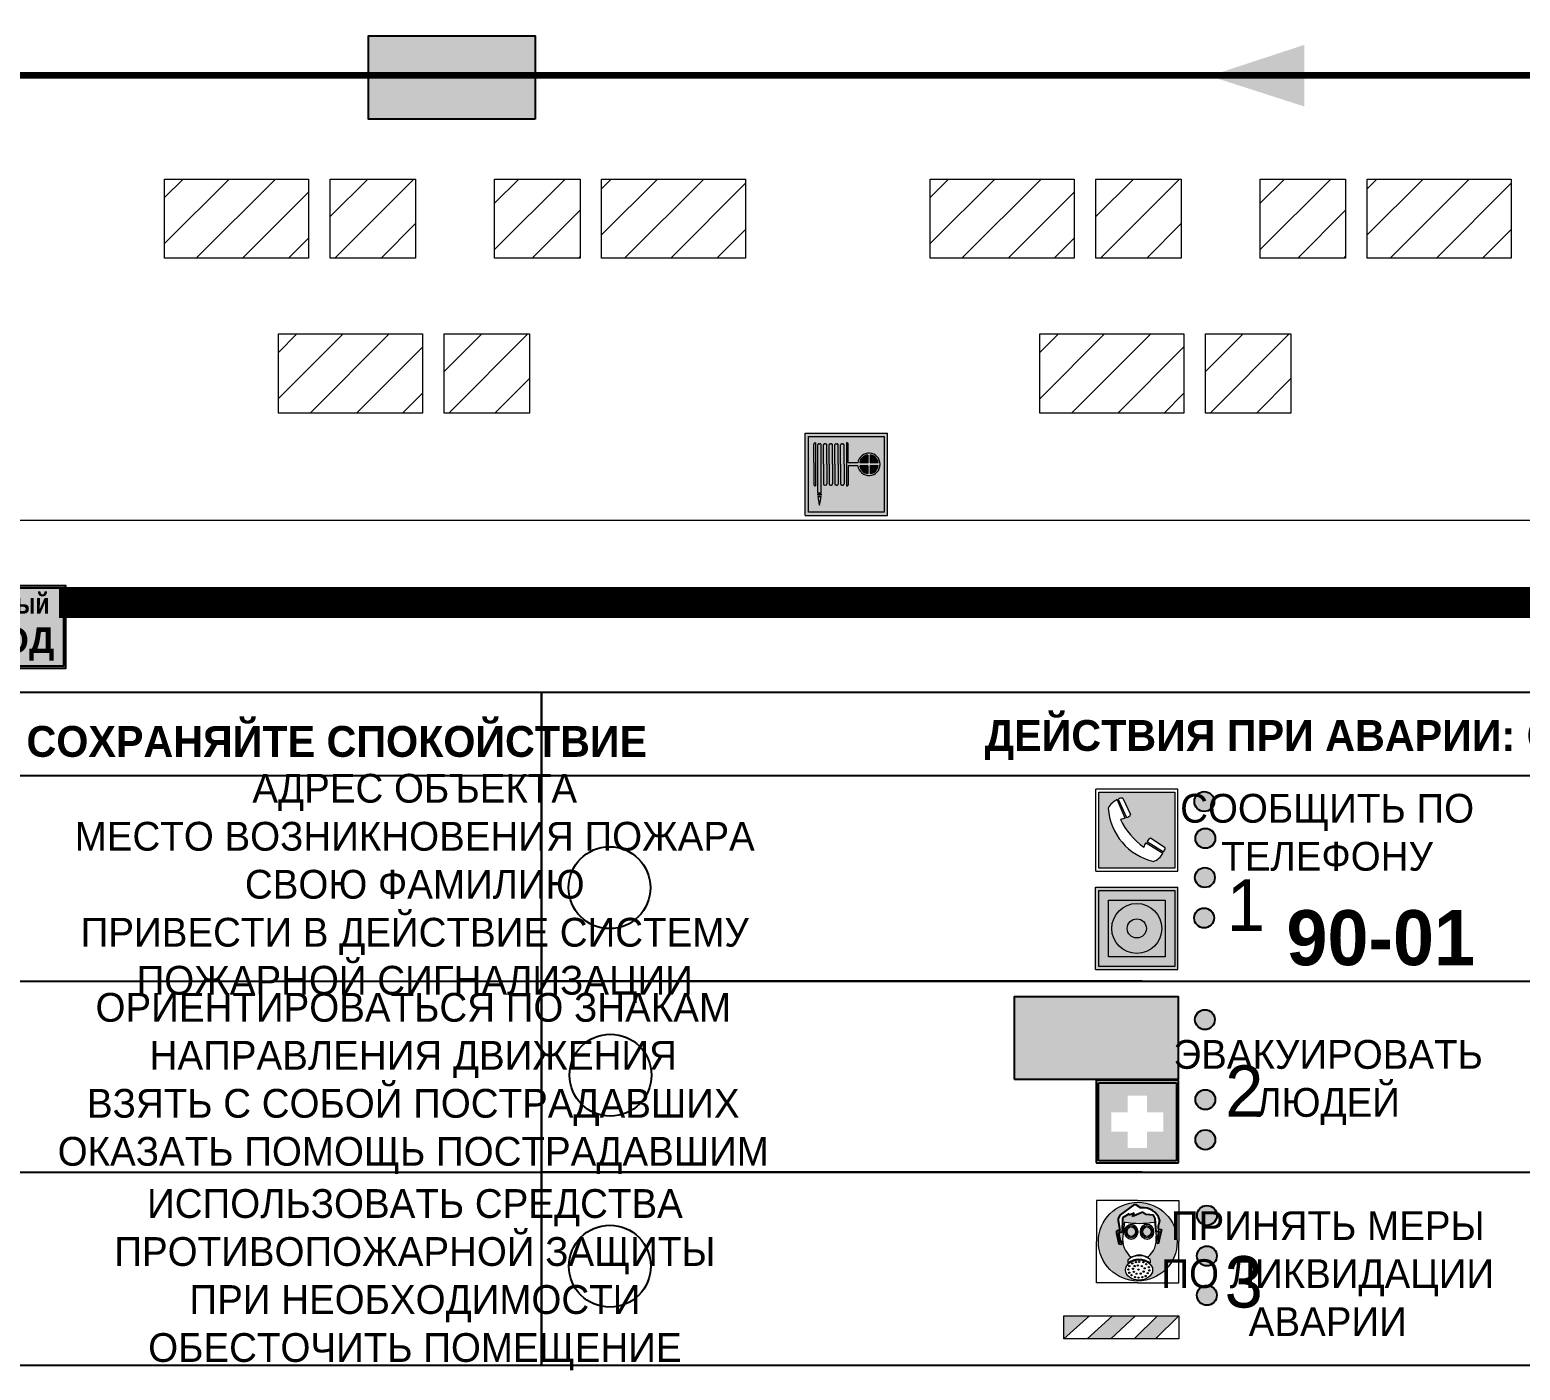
# Model space of a CAD drawing. Header units: millimetres. Extents: x 13114 to 67229, y 22859 to 38520.
# Drawn here: x 24169.1 to 24313.9, y 25882.1 to 26012.4 of the extents above; entities that cross this region are included whole.
import ezdxf

# ---------------------------------------------------------------- set-up
doc = ezdxf.new("R2010")
doc.units = ezdxf.units.MM
doc.layers.add('План_Штампы', color=7, linetype='Continuous')
doc.styles.add('обычный', font='arial.ttf')

# ---------------------------------------------------------------- blocks, each defined once
blk = doc.blocks.new('A$C38D26F80')
h = blk.add_hatch(color=5)
h.dxf.hatch_style = 1
h.paths.add_polyline_path([(-8.77, -4.48, 1), (-0.19, -4.48, 1)])
h.paths.add_polyline_path([(-6.75, -3.58), (-6.75, -3.31), (-6.62, -3.22), (-6.5, -3.22), (-6.42, -3.3), (-6.39, -3.28), (-6.59, -2.23), (-6.59, -2.01), (-6.38, -1.58), (-4.76, -0.4), (-4.13, -0.79, -0.362848), (-2.1, -2.1, -0.201049), (-2.17, -2.48, 0.085434), (-2.26, -3.13), (-1.9, -3.16), (-2.25, -4.7), (-2.4, -4.59), (-2.43, -4.34), (-2.36, -4.34), (-2.14, -3.34), (-2.47, -3.42), (-2.58, -1.95), (-2.77, -1.58), (-3.58, -1.52), (-3.92, -1.26), (-5.05, -1.73), (-4.87, -1.39), (-5.41, -1.6), (-5.41, -1.46), (-6.13, -1.87), (-6.18, -3.5), (-6.56, -3.47), (-6.37, -4.59), (-6.16, -4.43), (-6.16, -4.66), (-6.36, -4.79), (-6.37, -4.8), (-6.51, -4.76)], flags=16)
h.paths.add_polyline_path([(-6.51, -4.76), (-6.36, -4.79), (-6.37, -4.8)], flags=0)
h.paths.add_polyline_path([(-5.92, -2.34, 0.089508), (-2.67, -2.35), (-2.48, -3.88, -0.268602), (-3.4, -6.18, 0.262449), (-5.2, -6.18, -0.268602), (-6.11, -3.88)], flags=16)
edge = h.paths.add_edge_path(flags=16)
edge.add_ellipse((-5.19, -3.41), major_axis=(0, 0.842), ratio=0.848992, start_angle=0, end_angle=360)
edge = h.paths.add_edge_path(flags=0)
edge.add_ellipse((-5.19, -3.39), major_axis=(0, 0.665), ratio=0.853798, start_angle=0, end_angle=360)
edge = h.paths.add_edge_path(flags=0)
edge.add_ellipse((-5.19, -3.4), major_axis=(0, 0.528), ratio=0.864094, start_angle=0, end_angle=360)
edge = h.paths.add_edge_path(flags=16)
edge.add_ellipse((-3.47, -3.4), major_axis=(0, 0.842), ratio=0.848992, start_angle=0, end_angle=360)
h.paths.add_polyline_path([(-3.13, -6.45), (-3.13, -6.84, 0.383174), (-5.57, -6.85), (-5.57, -6.49, -0.369952)], flags=16)
edge = h.paths.add_edge_path(flags=0)
edge.add_ellipse((-3.47, -3.39), major_axis=(0, 0.665), ratio=0.853798, start_angle=0, end_angle=360)
edge = h.paths.add_edge_path(flags=0)
edge.add_ellipse((-3.47, -3.4), major_axis=(0, 0.528), ratio=0.864094, start_angle=0, end_angle=360)
edge = h.paths.add_edge_path(flags=16)
edge.add_ellipse((-4.34, -7.57), major_axis=(-1.48, 0), ratio=0.744955, start_angle=0, end_angle=360)
h.paths.add_polyline_path([(-5.01, -6.85, -1), (-5.15, -6.85, -1)], flags=0)
h.paths.add_polyline_path([(-5.33, -7.14, -1), (-5.47, -7.14, -1)], flags=0)
h.paths.add_polyline_path([(-4.61, -6.71, -1), (-4.74, -6.71, -1)], flags=16)
h.paths.add_polyline_path([(-5.43, -7.51, -1), (-5.57, -7.51, -1)], flags=0)
h.paths.add_polyline_path([(-4.26, -6.67, -1), (-4.4, -6.67, -1)], flags=16)
h.paths.add_polyline_path([(-4.74, -7.14, -1), (-4.88, -7.14, -1)], flags=0)
h.paths.add_polyline_path([(-4.93, -7.43, -1), (-5.07, -7.43, -1)], flags=0)
h.paths.add_polyline_path([(-4.41, -7.07, -1), (-4.54, -7.07, -1)], flags=0)
h.paths.add_polyline_path([(-5.33, -7.87, -1), (-5.46, -7.87, -1)], flags=0)
h.paths.add_polyline_path([(-3.8, -6.71, -1), (-3.94, -6.71, -1)], flags=16)
h.paths.add_polyline_path([(-4.85, -7.78, -1), (-4.98, -7.78, -1)], flags=0)
h.paths.add_polyline_path([(-3.96, -7.14, -1), (-4.1, -7.14, -1)], flags=0)
h.paths.add_polyline_path([(-4.33, -7.53, -1), (-4.47, -7.53, -1)], flags=0)
h.paths.add_polyline_path([(-5.09, -8.12, -1), (-5.23, -8.12, -1)], flags=0)
h.paths.add_polyline_path([(-3.5, -6.94, -1), (-3.64, -6.94, -1)], flags=0)
h.paths.add_polyline_path([(-4.54, -7.97, -1), (-4.68, -7.97, -1)], flags=0)
h.paths.add_polyline_path([(-3.66, -7.39, -1), (-3.8, -7.39, -1)], flags=0)
h.paths.add_polyline_path([(-4.73, -8.35, -1), (-4.86, -8.35, -1)], flags=0)
h.paths.add_polyline_path([(-4.09, -7.96, -1), (-4.23, -7.96, -1)], flags=0)
h.paths.add_polyline_path([(-3.77, -7.74, -1), (-3.91, -7.74, -1)], flags=0)
h.paths.add_polyline_path([(-3.22, -7.27, -1), (-3.35, -7.27, -1)], flags=0)
h.paths.add_polyline_path([(-4.34, -8.4, -1), (-4.47, -8.4, -1)], flags=0)
h.paths.add_polyline_path([(-3.16, -7.61, -1), (-3.3, -7.61, -1)], flags=0)
h.paths.add_polyline_path([(-3.9, -8.35, -1), (-4.04, -8.35, -1)], flags=0)
h.paths.add_polyline_path([(-3.32, -7.91, -1), (-3.46, -7.91, -1)], flags=0)
h.paths.add_polyline_path([(-3.55, -8.23, -1), (-3.69, -8.23, -1)], flags=0)
at = {"color": 5, "lineweight": 5}
for p, q in [((-4.48, 0), (-8.96, 0)), ((-8.96, 0), (-8.96, -4.48)), ((-4.48, 0), (0, 0)), ((0, 0), (0, -4.48)), ((-6.59, -2.01), (-6.38, -1.58)), ((-6.38, -1.58), (-4.76, -0.4)), ((-5.41, -1.46), (-6.13, -1.87)), ((-4.87, -1.39), (-5.41, -1.6)), ((-5.41, -1.6), (-5.41, -1.46)), ((-3.92, -1.26), (-5.05, -1.73)), ((-5.05, -1.73), (-4.87, -1.39)), ((-4.76, -0.4), (-4.13, -0.79)), ((-3.58, -1.52), (-3.92, -1.26)), ((-2.77, -1.58), (-3.58, -1.52)), ((-2.58, -1.95), (-2.77, -1.58)), ((-6.75, -3.31), (-6.62, -3.22)), ((-6.62, -3.22), (-6.5, -3.22)), ((-6.59, -2.23), (-6.59, -2.01)), ((-6.39, -3.28), (-6.59, -2.23)), ((-6.5, -3.22), (-6.42, -3.3)), ((-6.13, -1.87), (-6.18, -3.5)), ((-5.92, -2.34), (-6.11, -3.88)), ((-2.67, -2.34), (-2.48, -3.88)), ((-2.47, -3.42), (-2.58, -1.95)), ((-1.9, -3.16), (-2.26, -3.13)), ((-2.25, -4.7), (-1.9, -3.16)), ((-8.96, -8.96), (-8.96, -4.48)), ((-6.75, -3.58), (-6.75, -3.31)), ((-6.51, -4.76), (-6.75, -3.58)), ((-6.18, -3.5), (-6.56, -3.47)), ((-6.56, -3.47), (-6.37, -4.59)), ((-6.37, -4.8), (-6.51, -4.76)), ((-6.42, -3.3), (-6.39, -3.28)), ((-6.37, -4.59), (-6.16, -4.43)), ((-6.16, -4.66), (-6.37, -4.8)), ((-6.16, -4.43), (-6.16, -4.66)), ((-2.14, -3.34), (-2.47, -3.42)), ((-2.43, -4.34), (-2.4, -4.59)), ((-2.43, -4.34), (-2.36, -4.34)), ((-2.4, -4.59), (-2.25, -4.7)), ((-2.36, -4.34), (-2.14, -3.34)), ((0, -8.96), (0, -4.48)), ((-5.57, -6.49), (-5.57, -6.85)), ((-3.13, -6.45), (-3.13, -6.84)), ((-4.48, -8.96), (-8.96, -8.96)), ((-4.48, -8.96), (0, -8.96))]:
    blk.add_line(p, q, dxfattribs=at)
at = {"color": 5}
for p, q in [((-6.59, -2.01), (-6.38, -1.58)), ((-6.38, -1.58), (-4.76, -0.4)), ((-5.41, -1.46), (-6.13, -1.87)), ((-4.87, -1.39), (-5.41, -1.6)), ((-5.41, -1.6), (-5.41, -1.46)), ((-3.92, -1.26), (-5.05, -1.73)), ((-5.05, -1.73), (-4.87, -1.39)), ((-4.76, -0.4), (-4.13, -0.79)), ((-3.58, -1.52), (-3.92, -1.26)), ((-2.77, -1.58), (-3.58, -1.52)), ((-2.58, -1.95), (-2.77, -1.58)), ((-6.75, -3.31), (-6.62, -3.22)), ((-6.62, -3.22), (-6.5, -3.22)), ((-6.59, -2.23), (-6.59, -2.01)), ((-6.39, -3.28), (-6.59, -2.23)), ((-6.5, -3.22), (-6.42, -3.3)), ((-6.13, -1.87), (-6.18, -3.5)), ((-2.47, -3.42), (-2.58, -1.95)), ((-2.26, -3.13), (-1.9, -3.16)), ((-1.9, -3.16), (-2.25, -4.7)), ((-6.75, -3.58), (-6.75, -3.31)), ((-6.51, -4.76), (-6.75, -3.58)), ((-6.18, -3.5), (-6.56, -3.47)), ((-6.56, -3.47), (-6.37, -4.59)), ((-6.37, -4.8), (-6.51, -4.76)), ((-6.36, -4.79), (-6.51, -4.76)), ((-6.42, -3.3), (-6.39, -3.28)), ((-6.37, -4.59), (-6.16, -4.43)), ((-6.16, -4.66), (-6.37, -4.8)), ((-6.16, -4.66), (-6.36, -4.79)), ((-6.16, -4.43), (-6.16, -4.66)), ((-2.14, -3.34), (-2.47, -3.42)), ((-2.4, -4.59), (-2.43, -4.34)), ((-2.43, -4.34), (-2.36, -4.34)), ((-2.25, -4.7), (-2.4, -4.59)), ((-2.36, -4.34), (-2.14, -3.34))]:
    blk.add_line(p, q, dxfattribs=at)
at = {"color": 5, "lineweight": 5}
for centre, radius in [((-4.48, -4.48), 4.29), ((-5.5, -7.51), 0.0678), ((-5.4, -7.14), 0.0678), ((-5.4, -7.87), 0.0678), ((-5.16, -8.12), 0.0678), ((-5.08, -6.85), 0.0678), ((-5, -7.43), 0.0678), ((-4.91, -7.78), 0.0678), ((-4.81, -7.14), 0.0678), ((-4.67, -6.71), 0.0678), ((-4.61, -7.97), 0.0678), ((-4.47, -7.07), 0.0678), ((-4.4, -7.53), 0.0678), ((-4.33, -6.67), 0.0678), ((-4.16, -7.96), 0.0678), ((-4.03, -7.14), 0.0678), ((-3.87, -6.71), 0.0678), ((-3.84, -7.74), 0.0678), ((-3.73, -7.39), 0.0678), ((-3.57, -6.94), 0.0678), ((-3.39, -7.91), 0.0678), ((-3.28, -7.27), 0.0678), ((-3.23, -7.61), 0.0678), ((-4.79, -8.35), 0.0678), ((-4.4, -8.4), 0.0678), ((-3.97, -8.35), 0.0678), ((-3.62, -8.23), 0.0678)]:
    blk.add_circle(centre, radius, dxfattribs=at)
at = {"color": 5}
for centre, radius, start, end in [((-3.89, -2.66), 1.88, 17.387, 97.1599), ((-0.35, -3.07), 1.91, 162.2553, 181.7878), ((-2.6, -2.2), 0.511, 326.3906, 11.8614)]:
    blk.add_arc(centre, radius, start, end, dxfattribs=at)
at = {"color": 5, "lineweight": 5}
for centre, radius, start, end in [((-4.28, 6.66), 9.15, 259.6987, 280.1569), ((-0.47, -3.05), 1.79, 161.5846, 182.4584), ((-2.6, -2.2), 0.513, 326.4781, 11.7739), ((-3.66, -4.24), 2.47, 171.573, 231.7124), ((-4.93, -4.24), 2.47, 308.2876, 8.427), ((-4.33, -7.88), 1.87, 50.358, 131.5662), ((-4.34, -8.2), 1.82, 48.4943, 132.3565), ((-4.3, -7.78), 1.83, 60.5889, 119.4111)]:
    blk.add_arc(centre, radius, start, end, dxfattribs=at)
for centre, major_axis, ratio in [((-5.19, -3.41), (0, 0.842), 0.848992), ((-5.19, -3.39), (0, 0.665), 0.853798), ((-5.19, -3.4), (0, 0.528), 0.864094), ((-3.47, -3.4), (0, 0.842), 0.848992), ((-3.47, -3.39), (0, 0.665), 0.853798), ((-3.47, -3.4), (0, 0.528), 0.864094), ((-4.34, -7.57), (-1.48, 0), 0.744955)]:
    blk.add_ellipse(centre, major_axis=major_axis, ratio=ratio, dxfattribs=at)
blk = doc.blocks.new('A$C47DD6509')
at = {"lineweight": 5}
for points in [[(-8.69, 0), (-11.19, 0), (-11.19, -2.22)], [(-4.22, 0), (-6.45, 0), (-8.91, -2.22), (-6.61, -2.22)], [(0, 0), (-2.09, 0), (-4.36, -2.22), (-2.29, -2.22)]]:
    blk.add_hatch(color=242, dxfattribs=at).paths.add_polyline_path(points)
at = {"color": 242, "lineweight": 5}
for p, q in [((-11.19, -2.22), (-8.69, 0)), ((-11.19, -2.22), (-11.19, 0)), ((-11.19, 0), (-8.69, 0)), ((-11.19, 0), (0, 0)), ((-8.91, -2.22), (-6.45, 0)), ((-6.61, -2.22), (-4.22, 0)), ((-4.36, -2.22), (-2.09, 0)), ((-2.29, -2.22), (0, 0)), ((0, 0), (0, -2.22)), ((0, -2.22), (-11.19, -2.22))]:
    blk.add_line(p, q, dxfattribs=at)
blk = doc.blocks.new('A$C32E8229D')
at = {"true_color": 0xffffff}
blk.add_hatch(color=7, dxfattribs=at).paths.add_polyline_path([(0, 0), (0, -8), (16, -8), (16, 0)])
h = blk.add_hatch(color=126)
h.paths.add_polyline_path([(0.2, -0.2), (15.8, -0.2), (15.8, -7.8), (0.2, -7.8)])
h.paths.add_polyline_path([(13.49, -2.05), (12.08, -2.05), (11.37, -2.63, 0.162397), (11.29, -2.84), (11.29, -3.63), (10.35, -3.63), (10.35, -4.05), (11.68, -4.05), (11.68, -3.48), (12.26, -4.28), (11.29, -5.1), (11.29, -6.78), (11.85, -6.78), (11.85, -5.44), (12.8, -4.64), (12.8, -5.94), (14.46, -5.94), (14.46, -5.39), (13.45, -5.39), (13.45, -3.97), (12.46, -2.59), (13.15, -2.59), (13.69, -3.34), (14.18, -3)], flags=16)
h.paths.add_polyline_path([(10.74, -1.82, 1), (11.8, -1.82, 1)], flags=16)
h.paths.add_polyline_path([(9.39, -3.59), (5.99, -3.59), (6.56, -3.03), (5.91, -3.03), (5.1, -3.83), (5.91, -4.64), (6.56, -4.64), (5.99, -4.09), (9.39, -4.09)], flags=16)
h.paths.add_polyline_path([(4.29, -1.08), (1.72, -1.08), (1.72, -6.6), (4.29, -6.6)], flags=16)
at = {"color": 126}
blk.add_lwpolyline([(16, -8), (0, -8), (0, 0), (16, 0)], close=True, dxfattribs=at)
blk = doc.blocks.new('A$C18900ED3')
h = blk.add_hatch(color=126)
h.paths.add_polyline_path([(-0.18, -0.18), (-7.02, -0.18), (-7.02, -7.02), (-0.18, -7.02)])
h.paths.add_polyline_path([(-5.89, -4.46), (-5.89, -2.77), (-4.46, -2.77), (-4.46, -1.31), (-2.77, -1.31), (-2.77, -2.77), (-1.33, -2.77), (-1.33, -4.46), (-2.77, -4.46), (-2.77, -5.89), (-4.46, -5.89), (-4.46, -4.46)], flags=16)
at = {"color": 126}
for p, q in [((-7.2, 0), (-7.2, -7.2)), ((0, 0), (-7.2, 0)), ((0, -7.2), (0, 0)), ((-7.02, -7.02), (-7.02, -0.18)), ((-7.02, -0.18), (-0.18, -0.18)), ((-0.18, -0.18), (-0.18, -7.02)), ((-7.2, -7.2), (0, -7.2)), ((-0.18, -7.02), (-7.02, -7.02))]:
    blk.add_line(p, q, dxfattribs=at)
blk = doc.blocks.new('A$C456E1F9C')
at = {"lineweight": 5}
h = blk.add_hatch(color=242, dxfattribs=at)
h.paths.add_polyline_path([(0.51, -1.47), (0.51, -13.26), (12.29, -13.26), (12.29, -1.47)])
h.paths.add_polyline_path([(5.42, -4.95, -0.254479), (4.78, -5.4), (3.52, -2.53, -0.209735), (4.23, -2.4)], flags=16)
h.paths.add_polyline_path([(8.53, -8.6), (10.87, -10.17), (10.54, -10.76), (8.03, -9.13, -0.192251)], flags=16)
h.paths.add_polyline_path([(4.61, -5.49, 0.005518), (3.87, -5.72, 0.128647), (7.49, -10.01, 0.00809), (7.83, -9.33), (10.47, -10.97, -0.16736), (8.99, -12.25, -0.327862), (1.95, -3.95, -0.166952), (3.36, -2.62)], flags=16)
at = {"color": 242, "lineweight": 5}
for p, q in [((0, -13.77), (0, -0.97)), ((12.8, -0.97), (0, -0.97)), ((12.8, -13.77), (12.8, -0.97)), ((4.61, -5.49), (3.36, -2.62)), ((3.52, -2.53), (4.78, -5.4)), ((4.23, -2.4), (5.42, -4.95)), ((8.03, -9.13), (10.54, -10.76)), ((10.81, -10.12), (8.53, -8.6)), ((7.83, -9.33), (10.47, -10.97)), ((10.54, -10.76), (10.8, -10.3)), ((10.8, -10.3), (10.81, -10.12)), ((0, -13.77), (12.8, -13.77))]:
    blk.add_line(p, q, dxfattribs=at)
blk.add_lwpolyline([(0.51, -1.47), (12.29, -1.47), (12.29, -13.26), (0.51, -13.26)], close=True, dxfattribs=at)
for centre, radius, start, end in [((4.59, -5.34), 2.99, 114.2845, 152.1974), ((11.12, -3.31), 9.19, 183.9915, 256.6009), ((4.02, -3.27), 0.891, 76.3284, 123.7092), ((14.98, -39.1), 35.17, 107.1487, 108.4135), ((13.86, -0.94), 11.08, 205.5536, 234.8762), ((4.68, -4.59), 0.824, 276.9621, 334.0723), ((8.94, -9.5), 0.989, 114.4092, 157.9388), ((-13.31, 0.8), 23.44, 332.5487, 334.4027), ((7.87, -9.46), 3, 291.9291, 329.9329)]:
    blk.add_arc(centre, radius, start, end, dxfattribs=at)
blk = doc.blocks.new('A$C54414219')
at = {"true_color": 0xffffff}
h = blk.add_hatch(color=7, dxfattribs=at)
h.paths.add_polyline_path([(2.39, -9.45), (2.39, -18.3), (11.23, -18.3), (11.23, -9.45)], flags=0)
h.paths.add_polyline_path([(10.71, -13.87, -1), (2.92, -13.87, -1)], flags=0)
h.paths.add_polyline_path([(8.3, -13.87, -1), (5.33, -13.87, -1)], flags=0)
h.paths.add_polyline_path([(0.41, -7.47), (0.41, -20.27), (13.21, -20.27), (13.21, -7.47)])
h.paths.add_polyline_path([(0.92, -19.77), (12.71, -19.77), (12.71, -7.98), (0.92, -7.98)], flags=16)
h.paths.add_polyline_path([(11.23, -9.45), (11.23, -18.3), (2.39, -18.3), (2.39, -9.45)], flags=0)
at = {"lineweight": 5}
h = blk.add_hatch(color=242, dxfattribs=at)
h.paths.add_polyline_path([(12.71, -7.98), (0.92, -7.98), (0.92, -19.77), (12.71, -19.77)])
h.paths.add_polyline_path([(11.23, -18.3), (2.39, -18.3), (2.39, -9.45), (11.23, -9.45)], flags=16)
h.paths.add_polyline_path([(10.71, -13.87, -1), (2.92, -13.87, -1)], flags=0)
h.paths.add_polyline_path([(8.3, -13.87, -1), (5.33, -13.87, -1)], flags=0)
at = {"true_color": 0xffffff}
h = blk.add_hatch(color=7, dxfattribs=at)
h.paths.add_polyline_path([(2.39, -9.45), (2.39, -18.3), (11.23, -18.3), (11.23, -9.45)])
h.paths.add_polyline_path([(10.71, -13.87, -1), (2.92, -13.87, -1)], flags=16)
h.paths.add_polyline_path([(8.3, -13.87, -1), (5.33, -13.87, -1)], flags=0)
at = {"lineweight": 5}
h = blk.add_hatch(color=242, dxfattribs=at)
h.paths.add_polyline_path([(2.92, -13.87, 1), (10.71, -13.87, 1)])
h.paths.add_polyline_path([(8.3, -13.87, -1), (5.33, -13.87, -1)], flags=16)
at = {"color": 242, "lineweight": 5}
for p, q in [((0.41, -20.27), (0.41, -7.47)), ((0.41, -7.47), (13.21, -7.47)), ((0.41, -7.47), (13.21, -7.47)), ((13.21, -20.27), (13.21, -7.47)), ((0.41, -20.27), (13.21, -20.27))]:
    blk.add_line(p, q, dxfattribs=at)
for points in [[(0.92, -7.98), (12.71, -7.98), (12.71, -19.77), (0.92, -19.77)], [(2.39, -9.45), (11.23, -9.45), (11.23, -18.3), (2.39, -18.3)]]:
    blk.add_lwpolyline(points, close=True, dxfattribs=at)
for radius in [3.89, 1.49]:
    blk.add_circle((6.81, -13.87), radius, dxfattribs=at)
blk = doc.blocks.new('A$C41C009D9')
at = {"true_color": 0xffffff}
blk.add_hatch(color=7, dxfattribs=at).paths.add_polyline_path([(0, 8), (-16, 8), (-16, 0), (0, 0)])
h = blk.add_hatch(color=126)
h.dxf.hatch_style = 1
h.paths.add_polyline_path([(-15.8, 7.8), (-15.8, 0.2), (-0.2, 0.2), (-0.2, 7.8)])
at = {"color": 126}
for points in [[(-16, 0), (0, 0), (0, 8), (-16, 8)], [(-16, 0), (0, 0), (0, 8), (-16, 8)], [(-15.8, 7.8), (-0.2, 7.8), (-0.2, 0.2), (-15.8, 0.2)]]:
    blk.add_lwpolyline(points, close=True, dxfattribs=at)
at = {"color": 7, "true_color": 0xffffff, "insert": (-15.8, 7.3), "char_height": 2.5, "width": 15.5999, "attachment_point": 1, "style": 'обычный'}
blk.add_mtext('\\pi1.6133;{\\fArial|b1|i0|c204|p34;\\H0.8x;\\W0.8;аварийный\\H1.25x;\\W1;\\P\\pi1.2327;ВЫХОД}', dxfattribs=at)
blk = doc.blocks.new('A$C37112FD5')
at = {"true_color": 0xf5f5ff}
h = blk.add_hatch(color=7, dxfattribs=at)
h.dxf.hatch_style = 1
h.paths.add_polyline_path([(12.8, -7.4), (0, -7.4), (0, -20.2), (12.8, -20.2)])
h.paths.add_polyline_path([(12.29, -7.91), (12.29, -19.69), (0.51, -19.69), (0.51, -7.91)], flags=16)
h.paths.add_polyline_path([(4.98, -9.04, -0.42597), (5.17, -9.22), (5.17, -12.25), (5.17, -15.29, -0.432244), (4.98, -15.47), (4.83, -15.47, -0.42597), (4.64, -15.29), (4.64, -12.25), (4.64, -9.22, -0.432244), (4.83, -9.04)], flags=0)
h.paths.add_polyline_path([(4.28, -9.22), (4.28, -12.25), (4.28, -15.29, -0.432244), (4.09, -15.47), (3.94, -15.47, -0.42597), (3.75, -15.29), (3.75, -12.25), (3.75, -9.22, -0.432244), (3.94, -9.04), (4.09, -9.04, -0.42597)], flags=0)
h.paths.add_polyline_path([(5.72, -9.04), (5.87, -9.04, -0.42597), (6.06, -9.22), (6.06, -12.25), (6.06, -15.29, -0.432244), (5.87, -15.47), (5.72, -15.47, -0.42597), (5.53, -15.29), (5.53, -12.25), (5.53, -9.22, -0.432244)], flags=0)
h.paths.add_polyline_path([(6.42, -8.9), (6.5, -8.9, -0.42597), (6.69, -9.08), (6.69, -12.03), (8.21, -12.03, -15.824349), (8.21, -12.47), (6.69, -12.47), (6.69, -15.42, -0.432244), (6.5, -15.6), (6.42, -15.6)], flags=0)
h.paths.add_polyline_path([(3.39, -9.22), (3.39, -12.25), (3.39, -15.29, -0.432244), (3.2, -15.47), (3.05, -15.47, -0.42597), (2.85, -15.29), (2.85, -12.25), (2.85, -9.22, -0.432244), (3.05, -9.04), (3.2, -9.04, -0.42597)], flags=0)
h.paths.add_polyline_path([(2.5, -9.22), (2.5, -16.71), (1.96, -16.71), (1.96, -9.22, -0.432244), (2.15, -9.04), (2.31, -9.04, -0.42597)], flags=0)
h.paths.add_polyline_path([(1.61, -8.9), (1.61, -15.6), (1.57, -15.6, -0.42597), (1.37, -15.42), (1.37, -12.03), (1.37, -9.09, -0.432244), (1.57, -8.9)], flags=0)
h.paths.add_polyline_path([(9.76, -10.81), (9.76, -12.03), (8.49, -12.03, -0.336371)], flags=0)
h.paths.add_polyline_path([(8.49, -12.47), (9.76, -12.47), (9.76, -13.7, -0.336371)], flags=0)
h.paths.add_polyline_path([(10.11, -10.81, -0.336371), (11.38, -12.03), (10.11, -12.03)], flags=0)
h.paths.add_polyline_path([(10.11, -12.47), (11.38, -12.47, -0.336371), (10.11, -13.7)], flags=0)
h.paths.add_polyline_path([(2.5, -16.84), (2.5, -17.05), (1.97, -17.05), (1.97, -16.84)], flags=0)
h.paths.add_polyline_path([(2.5, -17.24, -0.033778), (2.24, -18.6, -0.033778), (1.97, -17.24)], flags=0)
h = blk.add_hatch(color=242)
h.dxf.hatch_style = 1
h.paths.add_polyline_path([(12.29, -7.91), (0.51, -7.91), (0.51, -19.69), (12.29, -19.69)])
h.paths.add_polyline_path([(6.42, -15.6), (6.42, -8.9), (6.5, -8.9, -0.42597), (6.69, -9.08), (6.69, -12.03), (8.21, -12.03, -15.824349), (8.21, -12.47), (6.69, -12.47), (6.69, -15.42, -0.432244), (6.5, -15.6)], flags=16)
h.paths.add_polyline_path([(5.87, -15.47), (5.72, -15.47, -0.42597), (5.53, -15.29), (5.53, -12.25), (5.53, -9.22, -0.432244), (5.72, -9.04), (5.87, -9.04, -0.42597), (6.06, -9.22), (6.06, -12.25), (6.06, -15.29, -0.432244)], flags=16)
h.paths.add_polyline_path([(4.98, -15.47), (4.83, -15.47, -0.42597), (4.64, -15.29), (4.64, -12.25), (4.64, -9.22, -0.432244), (4.83, -9.04), (4.98, -9.04, -0.42597), (5.17, -9.22), (5.17, -12.25), (5.17, -15.29, -0.432244)], flags=16)
h.paths.add_polyline_path([(4.09, -15.47), (3.94, -15.47, -0.42597), (3.75, -15.29), (3.75, -12.25), (3.75, -9.22, -0.432244), (3.94, -9.04), (4.09, -9.04, -0.42597), (4.28, -9.22), (4.28, -12.25), (4.28, -15.29, -0.432244)], flags=16)
h.paths.add_polyline_path([(3.2, -15.47), (3.05, -15.47, -0.42597), (2.85, -15.29), (2.85, -12.25), (2.85, -9.22, -0.432244), (3.05, -9.04), (3.2, -9.04, -0.42597), (3.39, -9.22), (3.39, -12.25), (3.39, -15.29, -0.432244)], flags=16)
h.paths.add_polyline_path([(2.5, -17.05), (1.97, -17.05), (1.97, -16.84), (2.5, -16.84)], flags=16)
h.paths.add_polyline_path([(2.5, -17.24, -0.033778), (2.24, -18.6, -0.033778), (1.97, -17.24)], flags=16)
h.paths.add_polyline_path([(2.5, -16.71), (1.96, -16.71), (1.96, -9.22, -0.432244), (2.15, -9.04), (2.31, -9.04, -0.42597), (2.5, -9.22)], flags=16)
h.paths.add_polyline_path([(1.61, -15.6), (1.57, -15.6, -0.42597), (1.37, -15.42), (1.37, -12.03), (1.37, -9.09, -0.432244), (1.57, -8.9), (1.61, -8.9)], flags=16)
h.paths.add_polyline_path([(8.49, -12.47), (9.76, -12.47), (9.76, -13.7, -0.336371)], flags=0)
h.paths.add_polyline_path([(10.11, -13.7), (10.11, -12.47), (11.38, -12.47, -0.336371)], flags=0)
h.paths.add_polyline_path([(8.49, -12.03, -0.336371), (9.76, -10.81), (9.76, -12.03)], flags=0)
h.paths.add_polyline_path([(10.11, -12.03), (10.11, -10.81, -0.336371), (11.38, -12.03)], flags=0)
h = blk.add_hatch(color=7, dxfattribs=at)
h.dxf.hatch_style = 1
h.paths.add_polyline_path([(1.61, -8.9), (1.57, -8.9, 0.432244), (1.37, -9.09), (1.37, -12.03), (1.37, -15.42, 0.42597), (1.57, -15.6), (1.61, -15.6)])
h.paths.add_polyline_path([(2.5, -9.22, 0.42597), (2.31, -9.04), (2.15, -9.04, 0.432244), (1.96, -9.22), (1.96, -16.71), (2.5, -16.71)])
h.paths.add_polyline_path([(2.5, -16.84), (1.97, -16.84), (1.97, -17.05), (2.5, -17.05)])
h.paths.add_polyline_path([(2.5, -17.24), (1.97, -17.24, 0.033778), (2.24, -18.6, 0.033778)])
h.paths.add_polyline_path([(3.39, -12.25), (3.39, -9.22, 0.42597), (3.2, -9.04), (3.05, -9.04, 0.432244), (2.85, -9.22), (2.85, -12.25), (2.85, -15.29, 0.42597), (3.05, -15.47), (3.2, -15.47, 0.432244), (3.39, -15.29)])
h.paths.add_polyline_path([(4.28, -12.25), (4.28, -9.22, 0.42597), (4.09, -9.04), (3.94, -9.04, 0.432244), (3.75, -9.22), (3.75, -12.25), (3.75, -15.29, 0.42597), (3.94, -15.47), (4.09, -15.47, 0.432244), (4.28, -15.29)])
h.paths.add_polyline_path([(5.17, -12.25), (5.17, -9.22, 0.42597), (4.98, -9.04), (4.83, -9.04, 0.432244), (4.64, -9.22), (4.64, -12.25), (4.64, -15.29, 0.42597), (4.83, -15.47), (4.98, -15.47, 0.432244), (5.17, -15.29)])
h.paths.add_polyline_path([(6.06, -12.25), (6.06, -9.22, 0.42597), (5.87, -9.04), (5.72, -9.04, 0.432244), (5.53, -9.22), (5.53, -12.25), (5.53, -15.29, 0.42597), (5.72, -15.47), (5.87, -15.47, 0.432244), (6.06, -15.29)])
h.paths.add_polyline_path([(6.69, -12.47), (8.21, -12.47, 15.824349), (8.21, -12.03), (6.69, -12.03), (6.69, -9.08, 0.42597), (6.5, -8.9), (6.42, -8.9), (6.42, -15.6), (6.5, -15.6, 0.432244), (6.69, -15.42)])
h.paths.add_polyline_path([(8.49, -12.47), (9.76, -12.47), (9.76, -13.7, -0.336371)], flags=16)
h.paths.add_polyline_path([(8.49, -12.03, -0.336371), (9.76, -10.81), (9.76, -12.03)], flags=16)
h.paths.add_polyline_path([(10.11, -12.47), (11.38, -12.47, -0.336371), (10.11, -13.7)], flags=16)
h.paths.add_polyline_path([(10.11, -12.03), (10.11, -10.81, -0.336371), (11.38, -12.03)], flags=16)
h = blk.add_hatch(color=242)
h.dxf.hatch_style = 1
h.paths.add_polyline_path([(9.76, -10.81, 0.336371), (8.49, -12.03), (9.76, -12.03)])
h.paths.add_polyline_path([(10.11, -10.81), (10.11, -12.03), (11.38, -12.03, 0.336371)])
h.paths.add_polyline_path([(11.38, -12.47), (10.11, -12.47), (10.11, -13.7, 0.336371)])
h.paths.add_polyline_path([(9.76, -12.47), (8.49, -12.47, 0.336371), (9.76, -13.7)])
at = {"color": 242, "lineweight": 5}
for p, q in [((0, -20.2), (0, -7.4)), ((0, -7.4), (12.8, -7.4)), ((1.37, -12.03), (1.37, -9.08)), ((1.57, -8.9), (1.61, -8.9)), ((1.61, -8.9), (1.61, -15.6)), ((1.96, -16.71), (1.96, -9.22)), ((2.15, -9.04), (2.31, -9.04)), ((2.5, -16.71), (2.5, -9.22)), ((2.85, -12.25), (2.85, -9.22)), ((3.05, -9.04), (3.2, -9.04)), ((3.39, -12.25), (3.39, -9.22)), ((3.75, -12.25), (3.75, -9.22)), ((3.94, -9.04), (4.09, -9.04)), ((4.28, -12.25), (4.28, -9.22)), ((4.64, -12.25), (4.64, -9.22)), ((4.83, -9.04), (4.98, -9.04)), ((5.17, -12.25), (5.17, -9.22)), ((5.53, -12.25), (5.53, -9.22)), ((5.72, -9.04), (5.87, -9.04)), ((6.06, -12.25), (6.06, -9.22)), ((6.42, -8.9), (6.42, -15.6)), ((6.5, -8.9), (6.42, -8.9)), ((6.69, -12.03), (6.69, -9.08)), ((12.8, -20.2), (12.8, -7.4)), ((9.76, -10.81), (9.76, -12.03)), ((10.11, -10.81), (10.11, -12.03)), ((1.37, -12.03), (1.37, -15.42)), ((2.85, -12.25), (2.85, -15.29)), ((3.39, -12.25), (3.39, -15.29)), ((3.75, -12.25), (3.75, -15.29)), ((4.28, -12.25), (4.28, -15.29)), ((4.64, -12.25), (4.64, -15.29)), ((5.17, -12.25), (5.17, -15.29)), ((5.53, -12.25), (5.53, -15.29)), ((6.06, -12.25), (6.06, -15.29)), ((8.21, -12.03), (6.69, -12.03)), ((8.21, -12.47), (6.69, -12.47)), ((6.69, -12.47), (6.69, -15.42)), ((9.76, -12.03), (8.49, -12.03)), ((9.76, -12.47), (8.49, -12.47)), ((9.76, -12.47), (9.76, -13.7)), ((11.38, -12.03), (10.11, -12.03)), ((11.38, -12.47), (10.11, -12.47)), ((10.11, -12.47), (10.11, -13.7)), ((1.57, -15.6), (1.61, -15.6)), ((3.05, -15.47), (3.2, -15.47)), ((3.94, -15.47), (4.09, -15.47)), ((4.83, -15.47), (4.98, -15.47)), ((5.72, -15.47), (5.87, -15.47)), ((6.42, -15.6), (6.5, -15.6)), ((1.96, -16.71), (2.5, -16.71)), ((1.97, -16.84), (2.5, -16.84)), ((1.97, -17.05), (1.97, -16.84)), ((2.5, -17.05), (1.97, -17.05)), ((1.97, -17.24), (2.5, -17.24)), ((2.5, -16.84), (2.5, -17.05)), ((0, -20.2), (12.8, -20.2))]:
    blk.add_line(p, q, dxfattribs=at)
blk.add_lwpolyline([(0.51, -7.91), (12.29, -7.91), (12.29, -19.69), (0.51, -19.69)], close=True, dxfattribs=at)
for centre, radius, start, end in [((1.56, -9.09), 0.182, 87.1027, 180.6071), ((2.15, -9.22), 0.182, 87.1027, 180.6071), ((2.32, -9.22), 0.182, 359.3929, 92.8973), ((3.04, -9.22), 0.182, 87.1027, 180.6071), ((3.21, -9.22), 0.182, 359.3929, 92.8973), ((3.93, -9.22), 0.182, 87.1027, 180.6071), ((4.1, -9.22), 0.182, 359.3929, 92.8973), ((4.82, -9.22), 0.182, 87.1027, 180.6071), ((4.99, -9.22), 0.182, 359.3929, 92.8973), ((5.71, -9.22), 0.182, 87.1027, 180.6071), ((5.88, -9.22), 0.182, 359.3929, 92.8973), ((6.51, -9.09), 0.182, 359.3929, 92.8973), ((9.93, -12.25), 1.74, 187.2319, 172.7681), ((9.93, -12.25), 1.46, 96.9927, 171.3585), ((9.93, -12.25), 1.46, 8.6415, 83.0073), ((9.93, -12.25), 1.46, 188.6415, 263.0073), ((9.93, -12.25), 1.46, 276.9927, 351.3585), ((1.56, -15.42), 0.182, 179.3929, 272.8973), ((3.04, -15.29), 0.182, 179.3929, 272.8973), ((3.21, -15.29), 0.182, 267.1027, 0.6071), ((3.93, -15.29), 0.182, 179.3929, 272.8973), ((4.1, -15.29), 0.182, 267.1027, 0.6071), ((4.82, -15.29), 0.182, 179.3929, 272.8973), ((4.99, -15.29), 0.182, 267.1027, 0.6071), ((5.71, -15.29), 0.182, 179.3929, 272.8973), ((5.88, -15.29), 0.182, 267.1027, 0.6071), ((6.51, -15.42), 0.182, 267.1027, 0.6071), ((12.17, -15.98), 10.27, 187.041, 194.7793), ((-7.7, -15.98), 10.27, 345.2207, 352.959)]:
    blk.add_arc(centre, radius, start, end, dxfattribs=at)

msp = doc.modelspace()

# ---------------------------------------------------------------- hatches: boundary and pattern name
at = {"lineweight": 0}
h = msp.add_hatch(dxfattribs=at)
h.set_pattern_fill('ANSI31', color=256, angle=180)
h.set_pattern_definition([(225, (53087.042, 30488.162), (2.24506403, -2.24506403), [])])
h.paths.add_polyline_path([(24198.26, 25997.9), (24198.26, 25990.21), (24206.56, 25990.21), (24206.56, 25997.9)])
h.paths.add_polyline_path([(24182.16, 25997.9), (24182.16, 25990.21), (24196.16, 25990.21), (24196.16, 25997.9)])
h = msp.add_hatch(dxfattribs=at)
h.set_pattern_fill('ANSI31', color=256, angle=180)
h.set_pattern_definition([(225, (53095.6468, 30473.091), (2.24506403, -2.24506403), [])])
h.paths.add_polyline_path([(24224.65, 25997.9), (24224.65, 25990.21), (24238.65, 25990.21), (24238.65, 25997.9)])
h.paths.add_polyline_path([(24222.55, 25997.9), (24214.25, 25997.9), (24214.25, 25990.21), (24222.55, 25990.21)])
h = msp.add_hatch(dxfattribs=at)
h.set_pattern_fill('ANSI31', color=256, angle=180)
h.set_pattern_definition([(225, (53161.474, 30488.162), (2.24506403, -2.24506403), [])])
h.paths.add_polyline_path([(24272.69, 25997.9), (24272.69, 25990.21), (24280.99, 25990.21), (24280.99, 25997.9)])
h.paths.add_polyline_path([(24256.59, 25997.9), (24256.59, 25990.21), (24270.59, 25990.21), (24270.59, 25997.9)])
h = msp.add_hatch(dxfattribs=at)
h.set_pattern_fill('ANSI31', color=256, angle=180)
h.set_pattern_definition([(225, (53170.0786, 30473.091), (2.24506403, -2.24506403), [])])
h.paths.add_polyline_path([(24299.08, 25997.9), (24299.08, 25990.21), (24313.08, 25990.21), (24313.08, 25997.9)])
h.paths.add_polyline_path([(24296.98, 25997.9), (24288.68, 25997.9), (24288.68, 25990.21), (24296.98, 25990.21)])
h = msp.add_hatch(dxfattribs=at)
h.set_pattern_fill('ANSI31', color=256, angle=180)
h.set_pattern_definition([(225, (53098.1154, 30473.091), (2.24506403, -2.24506403), [])])
h.paths.add_polyline_path([(24209.33, 25982.83), (24209.33, 25975.14), (24217.63, 25975.14), (24217.63, 25982.83)])
h.paths.add_polyline_path([(24193.23, 25982.83), (24193.23, 25975.14), (24207.23, 25975.14), (24207.23, 25982.83)])
h = msp.add_hatch(dxfattribs=at)
h.set_pattern_fill('ANSI31', color=256, angle=180)
h.set_pattern_definition([(225, (53172.1392, 30473.091), (2.24506403, -2.24506403), [])])
h.paths.add_polyline_path([(24283.36, 25982.83), (24283.36, 25975.14), (24291.66, 25975.14), (24291.66, 25982.83)])
h.paths.add_polyline_path([(24267.25, 25982.83), (24267.25, 25975.14), (24281.26, 25975.14), (24281.26, 25982.83)])
h = msp.add_hatch(color=256, dxfattribs=at)
h.dxf.hatch_style = 1
h.paths.add_polyline_path([(24282.27, 25937.36, 1), (24284.2, 25937.36, 1)])
h = msp.add_hatch(color=256, dxfattribs=at)
h.dxf.hatch_style = 1
h.paths.add_polyline_path([(24282.37, 25933.78, 1), (24284.31, 25933.78, 1)])
h = msp.add_hatch(color=256, dxfattribs=at)
h.dxf.hatch_style = 1
h.paths.add_polyline_path([(24282.34, 25929.97, 1), (24284.27, 25929.97, 1)])
h = msp.add_hatch(color=256, dxfattribs=at)
h.dxf.hatch_style = 1
h.paths.add_polyline_path([(24282.25, 25926.04, 1), (24284.19, 25926.04, 1)])
h = msp.add_hatch(color=256, dxfattribs=at)
h.dxf.hatch_style = 1
h.paths.add_polyline_path([(24282.34, 25916.15, 1), (24284.27, 25916.15, 1)])
h = msp.add_hatch(color=256, dxfattribs=at)
h.dxf.hatch_style = 1
h.paths.add_polyline_path([(24282.38, 25908.37, 1), (24284.31, 25908.37, 1)])
h = msp.add_hatch(color=256, dxfattribs=at)
h.dxf.hatch_style = 1
h.paths.add_polyline_path([(24282.37, 25904.47, 1), (24284.3, 25904.47, 1)])
h = msp.add_hatch(color=256, dxfattribs=at)
h.dxf.hatch_style = 1
h.paths.add_polyline_path([(24282.53, 25897.11, 1), (24284.46, 25897.11, 1)])
h = msp.add_hatch(color=256, dxfattribs=at)
h.dxf.hatch_style = 1
h.paths.add_polyline_path([(24282.52, 25893.17, 1), (24284.46, 25893.17, 1)])
h = msp.add_hatch(color=256, dxfattribs=at)
h.dxf.hatch_style = 1
h.paths.add_polyline_path([(24282.53, 25889.34, 1), (24284.46, 25889.34, 1)])

# ---------------------------------------------------------------- linework, layer by layer
msp.add_lwpolyline([(24589.87, 26006.25), (24589.87, 25964.69), (24126.32, 25964.69), (24126.32, 26168.18), (24126.12, 26168.18)], dxfattribs=at)
at = {"color": 126, "lineweight": 100, "true_color": 0x008754}
msp.add_lwpolyline([(24477.79, 26055.58), (24477.79, 26007.97), (24159.83, 26007.97), (24159.83, 26065.22), (24137.94, 26065.22), (24137.94, 25970.09)], dxfattribs=at)
at = {"lineweight": 0, "const_width": 3}
msp.add_lwpolyline([(24597.3, 26001.64), (24597.3, 25956.71), (24171.89, 25956.71)], dxfattribs=at)
at = {"lineweight": 0}
for points in [[(24182.16, 25997.9), (24196.16, 25997.9), (24196.16, 25990.21), (24182.16, 25990.21)], [(24182.16, 25997.9), (24196.16, 25997.9), (24196.16, 25990.21), (24182.16, 25990.21)], [(24198.26, 25997.9), (24206.56, 25997.9), (24206.56, 25990.21), (24198.26, 25990.21)], [(24198.26, 25997.9), (24206.56, 25997.9), (24206.56, 25990.21), (24198.26, 25990.21)], [(24222.55, 25990.21), (24214.25, 25990.21), (24214.25, 25997.9), (24222.55, 25997.9)], [(24222.55, 25990.21), (24214.25, 25990.21), (24214.25, 25997.9), (24222.55, 25997.9)], [(24238.65, 25990.21), (24224.65, 25990.21), (24224.65, 25997.9), (24238.65, 25997.9)], [(24238.65, 25990.21), (24224.65, 25990.21), (24224.65, 25997.9), (24238.65, 25997.9)], [(24256.59, 25997.9), (24270.59, 25997.9), (24270.59, 25990.21), (24256.59, 25990.21)], [(24256.59, 25997.9), (24270.59, 25997.9), (24270.59, 25990.21), (24256.59, 25990.21)], [(24272.69, 25997.9), (24280.99, 25997.9), (24280.99, 25990.21), (24272.69, 25990.21)], [(24272.69, 25997.9), (24280.99, 25997.9), (24280.99, 25990.21), (24272.69, 25990.21)], [(24296.98, 25990.21), (24288.68, 25990.21), (24288.68, 25997.9), (24296.98, 25997.9)], [(24296.98, 25990.21), (24288.68, 25990.21), (24288.68, 25997.9), (24296.98, 25997.9)], [(24313.08, 25990.21), (24299.08, 25990.21), (24299.08, 25997.9), (24313.08, 25997.9)], [(24313.08, 25990.21), (24299.08, 25990.21), (24299.08, 25997.9), (24313.08, 25997.9)], [(24193.23, 25982.83), (24207.23, 25982.83), (24207.23, 25975.14), (24193.23, 25975.14)], [(24193.23, 25982.83), (24207.23, 25982.83), (24207.23, 25975.14), (24193.23, 25975.14)], [(24209.33, 25982.83), (24217.63, 25982.83), (24217.63, 25975.14), (24209.33, 25975.14)], [(24209.33, 25982.83), (24217.63, 25982.83), (24217.63, 25975.14), (24209.33, 25975.14)], [(24267.25, 25982.83), (24281.26, 25982.83), (24281.26, 25975.14), (24267.25, 25975.14)], [(24267.25, 25982.83), (24281.26, 25982.83), (24281.26, 25975.14), (24267.25, 25975.14)], [(24283.36, 25982.83), (24291.66, 25982.83), (24291.66, 25975.14), (24283.36, 25975.14)], [(24283.36, 25982.83), (24291.66, 25982.83), (24291.66, 25975.14), (24283.36, 25975.14)]]:
    msp.add_lwpolyline(points, close=True, dxfattribs=at)
for points in [[(24075.02, 25939.9), (24218.79, 25939.9), (24218.79, 25947.95), (24075.02, 25947.95)], [(24218.79, 25939.9), (24362.56, 25939.9), (24362.56, 25947.95), (24218.79, 25947.95)], [(24075.02, 25939.9), (24218.79, 25939.9), (24218.79, 25882.5), (24075.02, 25882.5)], [(24218.79, 25939.9), (24362.56, 25939.9), (24362.56, 25882.5), (24218.79, 25882.5)]]:
    msp.add_lwpolyline(points, close=True)
for points in [[(24133.44, 25919.9), (24075.02, 25919.9), (24218.79, 25919.9)], [(24277.21, 25919.9), (24218.79, 25919.9), (24362.56, 25919.9)], [(24133.44, 25901.33), (24075.02, 25901.33), (24218.79, 25901.33)], [(24277.21, 25901.33), (24218.79, 25901.33), (24362.56, 25901.33)]]:
    msp.add_lwpolyline(points)
for centre, radius in [((24283.24, 25937.36), 0.966), ((24283.34, 25933.78), 0.966), ((24225.42, 25928.98), 3.98), ((24283.3, 25929.97), 0.966), ((24283.22, 25926.04), 0.966), ((24283.3, 25916.15), 0.966), ((24225.51, 25910.75), 3.98), ((24283.34, 25908.37), 0.966), ((24283.34, 25904.47), 0.966), ((24283.5, 25897.11), 0.966), ((24225.45, 25892.17), 3.98), ((24283.49, 25893.17), 0.966), ((24283.49, 25889.34), 0.966)]:
    msp.add_circle(centre, radius)
at = {"layer": 'План_Штампы', "color": 126, "true_color": 0x008754}
msp.add_solid([(24292.98, 26010.95), (24292.97, 26004.95), (24283.75, 26007.92)], dxfattribs=at)

# ---------------------------------------------------------------- block references
for name, p, xscale, yscale, zscale in [('A$C37112FD5', (24244.43, 25977.81), 0.6249984004534781, 0.6249984004534781, 0.6249984004534781), ('A$C456E1F9C', (24272.68, 25939.18), 0.625, 0.625, 0.625), ('A$C54414219', (24272.42, 25933.69), 0.625, 0.625, 0.625), ('A$C18900ED3', (24280.74, 25910.22), 1.111111111007631, 1.111111111007631, 1.111111111007631), ('A$C38D26F80', (24280.77, 25898.56), 0.8928571427240968, 0.8928571427240968, 0.8928571427240968)]:
    msp.add_blockref(name, p, dxfattribs=dict(xscale=xscale, yscale=yscale, zscale=zscale))
msp.add_blockref('A$C41C009D9', (24172.55, 25950.33))
at = {"xscale": -1}
msp.add_blockref('A$C32E8229D', (24280.74, 25918.37), dxfattribs=at)
at = {"color": 242, "true_color": 0xc1121c}
msp.add_blockref('A$C47DD6509', (24280.77, 25887.34), dxfattribs=at)
at = {"layer": 'План_Штампы', "color": 126, "true_color": 0x008754, "xscale": 1.012510887696, "yscale": 1.012510887696, "zscale": 1.012510887696, "rotation": 359.9978653237144}
msp.add_blockref('A$C32E8229D', (24202, 26011.82), dxfattribs=at)

# ---------------------------------------------------------------- texts
at = {"lineweight": 0, "attachment_point": 5, "style": 'обычный'}
for s, insert, char_height, width in [('{\\fProxima Nova Rg|b1|i0|c204|p2;ДЕЙСТВИЯ ПРИ ПОЖАРЕ: СОХРАНЯЙТЕ СПОКОЙСТВИЕ\\H1.6644x; }', (24172.19, 25942.77), 3, 175.1736), ('{\\fProxima Nova Rg|b1|i0|c204|p2;ДЕЙСТВИЯ ПРИ АВАРИИ: СОХРАНЯЙТЕ СПОКОЙСТВИЕ\\H1.6644x; }', (24318.4, 25943.35), 3, 175.1736), ('\\pi-8.4,l8.4,t8.4;{\\fProxima Nova Rg|b0|i0|c204|p2;АДРЕС ОБЪЕКТА\\PМЕСТО ВОЗНИКНОВЕНИЯ ПОЖАРА \\PСВОЮ ФАМИЛИЮ\\PПРИВЕСТИ В ДЕЙСТВИЕ СИСТЕМУ \\PПОЖАРНОЙ СИГНАЛИЗАЦИИ}', (24206.48, 25928.91), 2.8, 126.6484), ('{\\fProxima Nova Rg|b0|i0|c204|p2;СООБЩИТЬ ПО \\PТЕЛЕФОНУ}', (24295.18, 25934.35), 2.8, 126.6484), ('{\\fProxima Nova Rg|b0|i0|c204|p2;1\\H1.1667x; }', (24287.28, 25927.28), 5, 126.6484), ('{\\fProxima Nova Rg|b1|i0|c204|p2;\\H1.0714x;90-01\\fProxima Nova Rg|b0|i0|c204|p2;\\H0.93331x; \\H1.3449x; }', (24300.39, 25924.08), 5, 126.6484), ('\\pi-8.4,l8.4,t8.4;{\\fProxima Nova Rg|b0|i0|c204|p2;ОРИЕНТИРОВАТЬСЯ ПО ЗНАКАМ \\PНАПРАВЛЕНИЯ ДВИЖЕНИЯ\\PВЗЯТЬ С СОБОЙ ПОСТРАДАВШИХ\\PОКАЗАТЬ ПОМОЩЬ ПОСТРАДАВШИМ}', (24206.34, 25909.94), 2.8, 126.6484), ('{\\fProxima Nova Rg|b0|i0|c204|p2;ЭВАКУИРОВАТЬ \\PЛЮДЕЙ}', (24295.28, 25910.03), 2.8, 126.6484), ('{\\fProxima Nova Rg|b0|i0|c204|p2;2\\H1.1967x; }', (24287.13, 25909.2), 5, 126.6484), ('\\pi-8.4,l8.4,t8.4;{\\fProxima Nova Rg|b0|i0|c204|p2;ИСПОЛЬЗОВАТЬ СРЕДСТВА \\PПРОТИВОПОЖАРНОЙ ЗАЩИТЫ \\PПРИ НЕОБХОДИМОСТИ \\PОБЕСТОЧИТЬ ПОМЕЩЕНИЕ}', (24206.5, 25890.86), 2.8, 126.6484), ('{\\fProxima Nova Rg|b0|i0|c204|p2;ПРИНЯТЬ МЕРЫ \\PПО ЛИКВИДАЦИИ \\PАВАРИИ}', (24295.24, 25891.45), 2.8, 126.6484), ('{\\fProxima Nova Rg|b0|i0|c204|p2;3\\H1.1967x; }', (24287.07, 25890.62), 5, 126.6484)]:
    msp.add_mtext(s, dxfattribs=dict(at, insert=insert, char_height=char_height, width=width))

doc.saveas('drawing.dxf')
